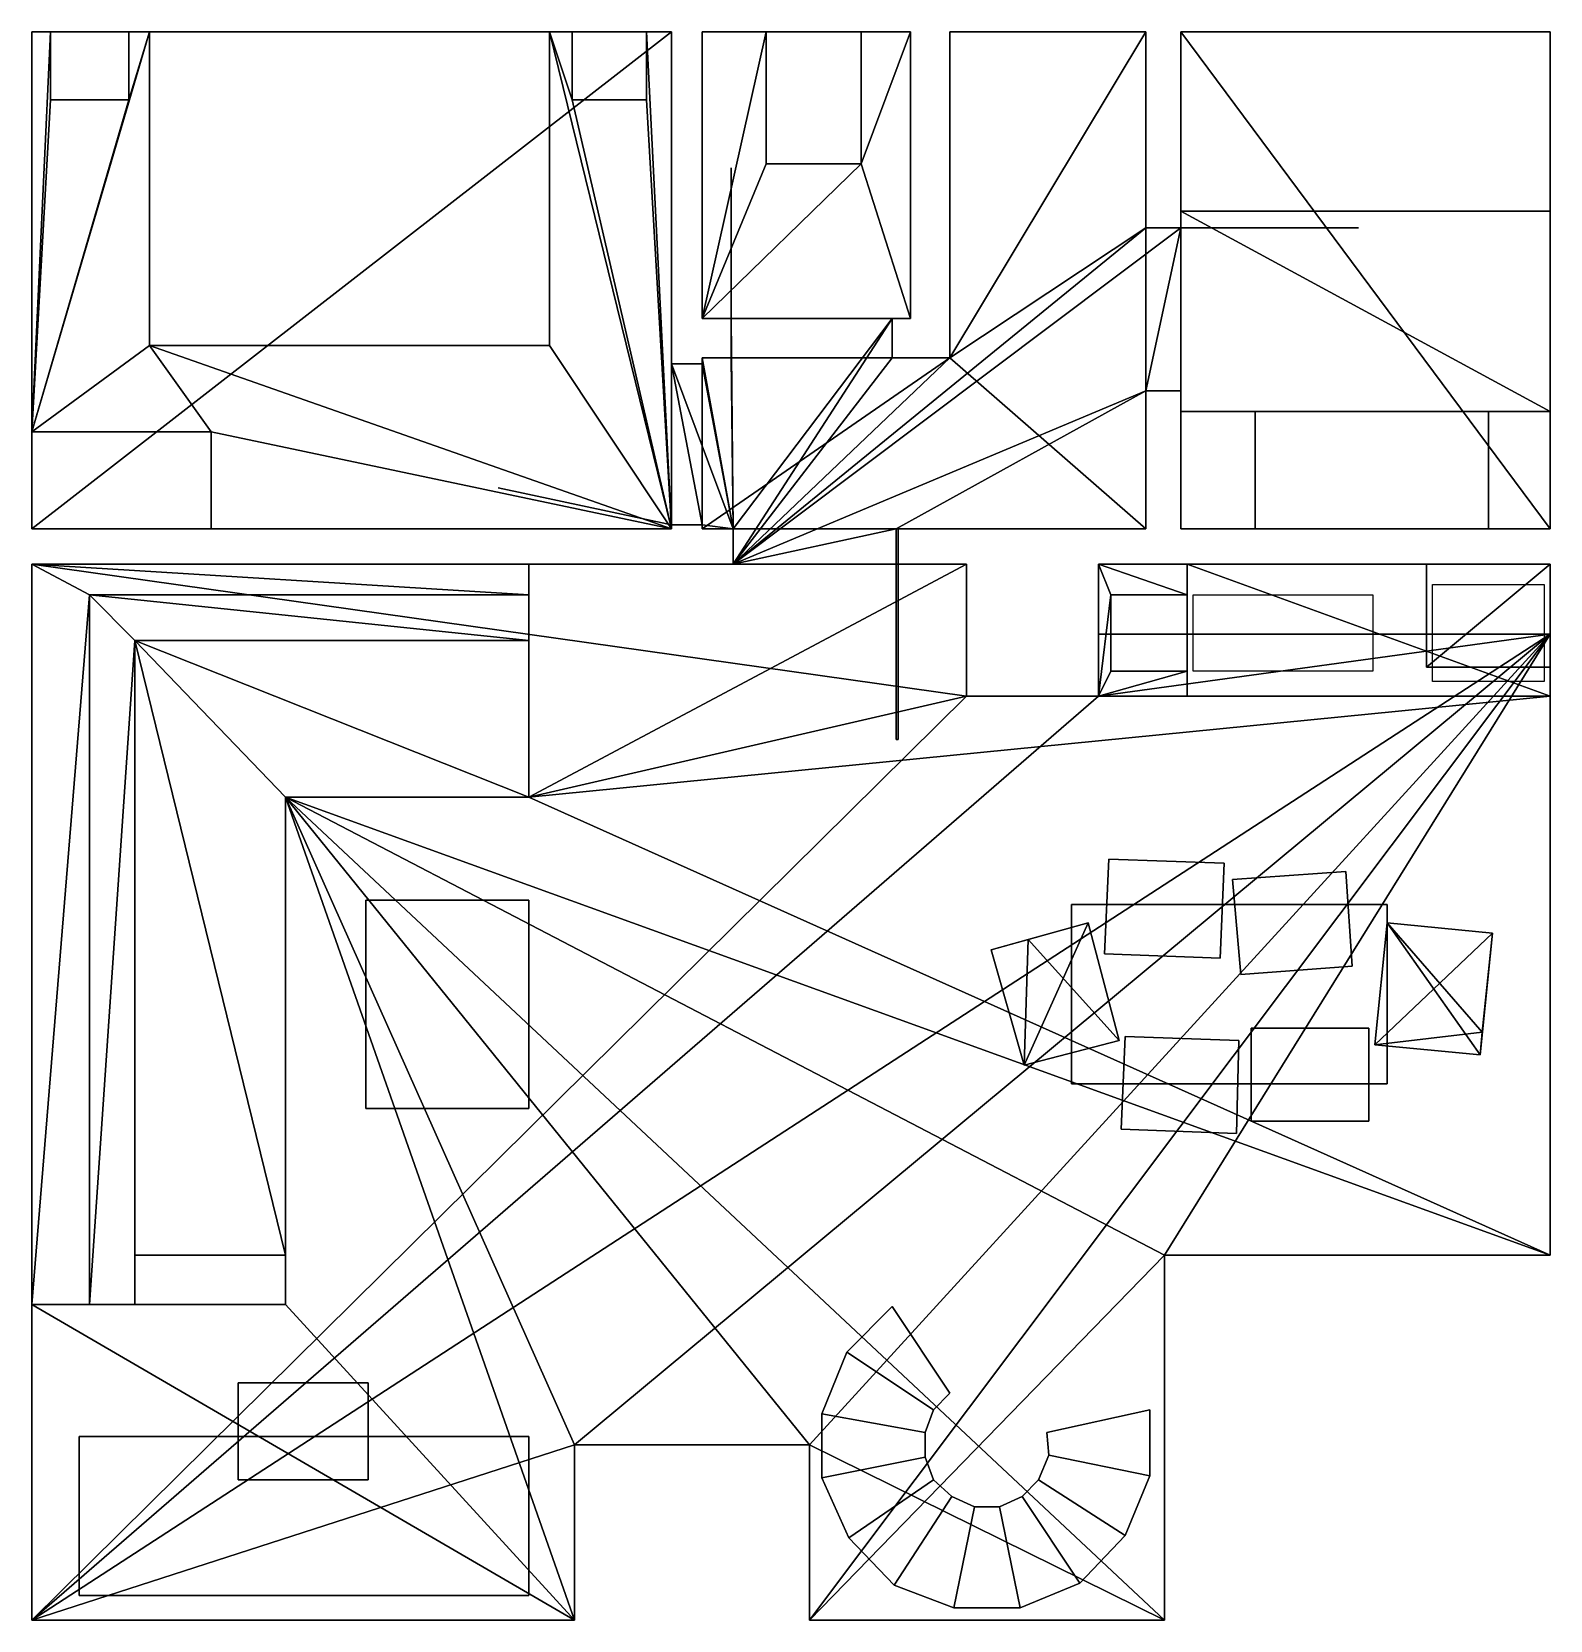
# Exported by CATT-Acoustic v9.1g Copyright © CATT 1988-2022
# Model space of a CAD drawing. Header units: metres. Extents: x 0 to 7.36, y 0 to 7.7.
import ezdxf

# ---------------------------------------------------------------- set-up
doc = ezdxf.new("R2010")
doc.units = ezdxf.units.M

msp = doc.modelspace()

# ---------------------------------------------------------------- linework, layer by layer
at = {"layer": 'CATTEXP', "color": 191}
for points in [[(0.57, 7.7), (0.57, 6.18), (0, 5.76)], [(0.47, 7.37), (0.57, 7.7), (0, 5.76)], [(0.09, 7.7), (0.09, 7.37), (0, 5.76)], [(0, 7.7), (0.09, 7.7), (0, 5.76)], [(0.47, 7.7), (0.57, 7.7), (0.47, 7.37)], [(2.51, 7.7), (2.62, 7.37), (3.1, 5.29)], [(2.62, 7.7), (2.62, 7.37), (2.51, 7.7)], [(2.51, 6.18), (2.51, 7.7), (3.1, 5.29)], [(2.98, 7.7), (3.1, 7.7), (3.1, 5.29)], [(2.98, 7.37), (2.98, 7.7), (3.1, 5.29)], [(0.09, 7.37), (0.47, 7.37), (0, 5.76)], [(2.62, 7.37), (2.98, 7.37), (3.1, 5.29)], [(0, 5.76), (0.57, 6.18), (0.87, 5.76)], [(0.57, 6.18), (2.51, 6.18), (3.1, 5.29)], [(0.87, 5.76), (0.57, 6.18), (3.1, 5.29)], [(0.87, 5.29), (0.87, 5.76), (3.1, 5.29)]]:
    msp.add_3dface(points, dxfattribs=at)
at = {"layer": 'CATTEXP', "color": 161}
for points in [[(0, 5.29, 2.4), (0, 7.7, 2.4), (0, 7.7)], [(0, 5.76, 1.93), (0, 5.29, 2.4), (0, 7.7)], [(0, 5.76), (0, 5.76, 1.93), (0, 7.7)], [(0, 6.22, 1.02), (0, 6.22, 1.91), (0, 6.86, 1.91), (0, 6.86, 1.02)], [(7.36, 6.83), (7.36, 6.83, 2.4), (7.36, 5.29, 2.4)], [(7.36, 5.86, 0.89), (7.36, 6.83), (7.36, 5.29, 2.4)], [(7.36, 5.86), (7.36, 6.83), (7.36, 5.86, 0.89)], [(7.36, 6.06, 1.02), (7.36, 6.71, 1.02), (7.36, 6.71, 1.91), (7.36, 6.06, 1.91)], [(7.36, 5.29, 0.89), (7.36, 5.86, 0.89), (7.36, 5.29, 2.4)], [(0, 5.29, 1.93), (0, 5.29, 2.4), (0, 5.76, 1.93)], [(0, 4.64, 1.97), (0, 4.64, 0.71), (0, 4.02, 0.71), (0, 4.02, 1.97)], [(7.36, 3.96, 1.91), (7.36, 3.96, 1.02), (7.36, 4.39, 1.02), (7.36, 4.39, 1.91)], [(0.3, 0, 2.4), (0.3, 0), (2.33, 0)], [(2.33, 0, 2.4), (0.3, 0, 2.4), (2.33, 0)], [(0.38, 0, 2.19), (0.38, 0, 0.32), (2.27, 0, 0.32), (2.27, 0, 2.19)]]:
    msp.add_3dface(points, dxfattribs=at)
at = {"layer": 'CATTEXP', "color": 40}
for points in [[(0, 5.29, 2.4), (0, 7.7, 2.4), (0, 7.7)], [(0, 5.76, 1.93), (0, 5.29, 2.4), (0, 7.7)], [(0, 5.76), (0, 5.76, 1.93), (0, 7.7)], [(0, 7.7, 2.4), (3.1, 7.7, 2.4), (2.98, 7.7, 0.43)], [(0.09, 7.7, 0.43), (0, 7.7, 2.4), (2.98, 7.7, 0.43)], [(0, 7.7), (0, 7.7, 2.4), (0.09, 7.7, 0.43)], [(0.09, 7.7), (0, 7.7), (0.09, 7.7, 0.43)], [(0.57, 7.7, 0.32), (0.47, 7.7, 0.43), (2.62, 7.7, 0.43)], [(0.47, 7.7), (0.47, 7.7, 0.43), (0.57, 7.7, 0.32)], [(0.57, 7.7), (0.47, 7.7), (0.57, 7.7, 0.32)], [(2.51, 7.7, 0.32), (0.57, 7.7, 0.32), (2.62, 7.7, 0.43)], [(2.51, 7.7), (2.51, 7.7, 0.32), (2.62, 7.7, 0.43)], [(2.62, 7.7), (2.51, 7.7), (2.62, 7.7, 0.43)], [(2.98, 7.7, 0.43), (3.1, 7.7, 2.4), (3.1, 7.7)], [(2.98, 7.7), (2.98, 7.7, 0.43), (3.1, 7.7)], [(3.1, 7.7, 2.4), (3.1, 5.29, 2.4), (3.1, 5.31, 2)], [(3.1, 6.09, 2), (3.1, 7.7, 2.4), (3.1, 5.31, 2)], [(3.1, 7.7), (3.1, 7.7, 2.4), (3.1, 6.09, 2)], [(3.1, 6.09), (3.1, 7.7), (3.1, 6.09, 2)], [(4.45, 7.7, 2.4), (4.45, 7.7), (4.45, 6.12)], [(4.45, 6.12, 2.4), (4.45, 7.7, 2.4), (4.45, 6.12)], [(4.45, 7.7, 2.4), (5.4, 7.7, 2.4), (5.37, 7.7, 2)], [(4.49, 7.7, 2), (4.45, 7.7, 2.4), (5.37, 7.7, 2)], [(4.45, 7.7), (4.45, 7.7, 2.4), (4.49, 7.7, 2)], [(4.49, 7.7), (4.45, 7.7), (4.49, 7.7, 2)], [(5.4, 7.7, 2.4), (5.4, 7.7), (5.37, 7.7)], [(5.37, 7.7, 2), (5.4, 7.7, 2.4), (5.37, 7.7)], [(5.4, 6.75, 2), (5.4, 7.7, 2.4), (5.4, 5.29, 2.4)], [(5.4, 7.7), (5.4, 7.7, 2.4), (5.4, 6.75, 2)], [(5.4, 6.75), (5.4, 7.7), (5.4, 6.75, 2)], [(5.4, 5.96, 2), (5.4, 6.75, 2), (5.4, 5.29, 2.4)], [(3.25, 6.12, 2.4), (3.39, 6.12, 2), (3.39, 6.12)], [(4.17, 6.12, 2), (3.39, 6.12, 2), (3.25, 6.12, 2.4)], [(4.45, 6.12, 2.4), (4.17, 6.12, 2), (3.25, 6.12, 2.4)], [(3.25, 6.12), (3.25, 6.12, 2.4), (3.39, 6.12)], [(3.25, 6.12, 2.4), (3.25, 6.09, 2), (3.25, 5.29, 2.4)], [(3.25, 6.09), (3.25, 6.09, 2), (3.25, 6.12, 2.4)], [(3.25, 6.12), (3.25, 6.09), (3.25, 6.12, 2.4)], [(3.25, 6.09, 2), (3.25, 5.31, 2), (3.25, 5.29, 2.4)], [(4.17, 6.12), (4.17, 6.12, 2), (4.45, 6.12, 2.4)], [(4.45, 6.12), (4.17, 6.12), (4.45, 6.12, 2.4)], [(5.4, 5.96), (5.4, 5.96, 2), (5.4, 5.29, 2.4)], [(5.4, 5.29), (5.4, 5.96), (5.4, 5.29, 2.4)], [(0, 5.29, 1.93), (0, 5.29, 2.4), (0, 5.76, 1.93)], [(0, 5.29, 1.93), (0.87, 5.29, 1.93), (3.1, 5.29, 2.4)], [(0, 5.29, 2.4), (0, 5.29, 1.93), (3.1, 5.29, 2.4)], [(3.1, 5.29, 2.4), (0.87, 5.29, 1.93), (0.87, 5.29)], [(3.1, 5.29), (3.1, 5.29, 2.4), (0.87, 5.29)], [(3.1, 5.29, 2.4), (3.1, 5.29), (3.1, 5.31)], [(3.1, 5.31, 2), (3.1, 5.29, 2.4), (3.1, 5.31)], [(3.25, 5.29, 2.4), (3.25, 5.31, 2), (3.25, 5.31)], [(3.25, 5.29), (3.25, 5.29, 2.4), (3.25, 5.31)], [(3.4, 5.29, 2), (3.25, 5.29, 2.4), (3.25, 5.29)], [(5.4, 5.29, 2.4), (3.25, 5.29, 2.4), (3.4, 5.29, 2)], [(3.4, 5.29), (3.4, 5.29, 2), (3.25, 5.29)], [(4.2, 5.29, 2), (5.4, 5.29, 2.4), (3.4, 5.29, 2)], [(4.19, 5.29), (5.4, 5.29), (4.2, 5.29, 2)], [(5.4, 5.29), (5.4, 5.29, 2.4), (4.2, 5.29, 2)], [(0, 5.12, 2.4), (3.4, 5.12, 2), (3.4, 5.12)], [(4.2, 5.12, 2), (3.4, 5.12, 2), (0, 5.12, 2.4)], [(4.53, 5.12, 2.4), (4.2, 5.12, 2), (0, 5.12, 2.4)], [(0, 5.12), (0, 5.12, 2.4), (3.4, 5.12)], [(0, 0, 2.4), (0, 5.12, 2.4), (0, 5.12)], [(0, 0), (0, 0, 2.4), (0, 5.12)], [(4.19, 5.12), (4.2, 5.12, 2), (4.53, 5.12, 2.4)], [(4.53, 5.12), (4.19, 5.12), (4.53, 5.12, 2.4)], [(7.36, 4.62, 1.87), (7.36, 4.78, 1.87), (7.36, 4.78, 2.4)], [(7.36, 4.48, 1.73), (7.36, 4.62, 1.87), (7.36, 4.78, 2.4)], [(7.36, 1.77), (7.36, 4.48, 1.73), (7.36, 4.78, 2.4)], [(7.36, 1.77, 2.4), (7.36, 1.77), (7.36, 4.78, 2.4)], [(7.36, 4.62, 1.73), (7.36, 4.62, 1.87), (7.36, 4.48, 1.73)], [(7.36, 4.48), (7.36, 4.48, 1.73), (7.36, 1.77)], [(7.36, 1.77, 2.4), (5.49, 1.77, 2.4), (5.49, 1.77)], [(7.36, 1.77), (7.36, 1.77, 2.4), (5.49, 1.77)], [(5.49, 1.77), (5.49, 1.77, 2.4), (5.49, 0, 2.4)], [(5.49, 0), (5.49, 1.77), (5.49, 0, 2.4)], [(2.63, 0.85), (3.77, 0.85), (3.77, 0.85, 2.4)], [(2.63, 0.85, 2.4), (2.63, 0.85), (3.77, 0.85, 2.4)], [(2.63, 0.85), (2.63, 0.85, 2.4), (2.63, 0, 2.4)], [(2.63, 0), (2.63, 0.85), (2.63, 0, 2.4)], [(3.77, 0.85, 2.4), (3.77, 0.85), (3.77, 0)], [(3.77, 0, 2.4), (3.77, 0.85, 2.4), (3.77, 0)], [(0.3, 0, 2.4), (0.3, 0), (2.33, 0)], [(2.33, 0, 2.4), (0.3, 0, 2.4), (2.33, 0)], [(5.49, 0), (5.49, 0, 2.4), (3.77, 0, 2.4), (3.77, 0)]]:
    msp.add_3dface(points, dxfattribs=at)
at = {"layer": 'CATTEXP', "color": 33}
for points in [[(0, 7.7, 2.4), (3.1, 7.7, 2.4), (2.98, 7.7, 0.43)], [(0.09, 7.7, 0.43), (0, 7.7, 2.4), (2.98, 7.7, 0.43)], [(0, 7.7), (0, 7.7, 2.4), (0.09, 7.7, 0.43)], [(0.09, 7.7), (0, 7.7), (0.09, 7.7, 0.43)], [(0.57, 7.7, 0.32), (0.47, 7.7, 0.43), (2.62, 7.7, 0.43)], [(0.47, 7.7), (0.47, 7.7, 0.43), (0.57, 7.7, 0.32)], [(0.57, 7.7), (0.47, 7.7), (0.57, 7.7, 0.32)], [(2.51, 7.7, 0.32), (0.57, 7.7, 0.32), (2.62, 7.7, 0.43)], [(2.03, 7.7, 1.58), (2.03, 7.7, 1.04), (0.95, 7.7, 1.04), (0.95, 7.7, 1.58)], [(2.51, 7.7), (2.51, 7.7, 0.32), (2.62, 7.7, 0.43)], [(2.62, 7.7), (2.51, 7.7), (2.62, 7.7, 0.43)], [(2.98, 7.7, 0.43), (3.1, 7.7, 2.4), (3.1, 7.7)], [(2.98, 7.7), (2.98, 7.7, 0.43), (3.1, 7.7)], [(0, 5.12, 2.4), (3.4, 5.12, 2), (3.4, 5.12)], [(4.2, 5.12, 2), (3.4, 5.12, 2), (0, 5.12, 2.4)], [(4.53, 5.12, 2.4), (4.2, 5.12, 2), (0, 5.12, 2.4)], [(0, 5.12), (0, 5.12, 2.4), (3.4, 5.12)], [(0, 0, 2.4), (0, 5.12, 2.4), (0, 5.12)], [(0, 0), (0, 0, 2.4), (0, 5.12)], [(2.68, 5.12, 1.25), (1.18, 5.12, 1.25), (1.18, 5.12, 1.79), (2.68, 5.12, 1.79)], [(4.19, 5.12), (4.2, 5.12, 2), (4.53, 5.12, 2.4)], [(4.53, 5.12), (4.19, 5.12), (4.53, 5.12, 2.4)], [(0, 2.18, 1.79), (0, 3.68, 1.79), (0, 3.68, 1.25), (0, 2.18, 1.25)]]:
    msp.add_3dface(points, dxfattribs=at)
at = {"layer": 'CATTEXP', "color": 111}
for points in [[(0, 5.29, 2.4), (3.1, 5.29, 2.4), (3.1, 7.7, 2.4)], [(0, 7.7, 2.4), (0, 5.29, 2.4), (3.1, 7.7, 2.4)], [(3.25, 7.7, 2.4), (3.25, 6.31, 2.4), (4.26, 6.31, 2.4), (4.26, 7.7, 2.4)], [(4.45, 6.12, 2.4), (5.4, 5.29, 2.4), (5.4, 7.7, 2.4)], [(4.45, 7.7, 2.4), (4.45, 6.12, 2.4), (5.4, 7.7, 2.4)], [(7.36, 5.29, 2.4), (7.36, 7.7, 2.4), (5.57, 7.7, 2.4)], [(5.57, 5.29, 2.4), (7.36, 5.29, 2.4), (5.57, 7.7, 2.4)], [(3.25, 5.29, 2.4), (5.4, 5.29, 2.4), (4.45, 6.12, 2.4)], [(3.25, 6.12, 2.4), (3.25, 5.29, 2.4), (4.45, 6.12, 2.4)], [(0, 5.12, 2.4), (0, 0, 2.4), (4.53, 4.48, 2.4)], [(4.53, 5.12, 2.4), (0, 5.12, 2.4), (4.53, 4.48, 2.4)], [(0, 0, 2.4), (2.63, 0.85, 2.4), (7.36, 4.78, 2.4)], [(5.17, 4.48, 2.4), (0, 0, 2.4), (7.36, 4.78, 2.4)], [(2.63, 0.85, 2.4), (3.77, 0.85, 2.4), (7.36, 4.78, 2.4)], [(3.77, 0, 2.4), (5.49, 1.77, 2.4), (7.36, 4.78, 2.4)], [(3.77, 0.85, 2.4), (3.77, 0, 2.4), (7.36, 4.78, 2.4)], [(5.17, 4.78, 2.4), (5.17, 4.48, 2.4), (7.36, 4.78, 2.4)], [(5.49, 1.77, 2.4), (7.36, 1.77, 2.4), (7.36, 4.78, 2.4)], [(4.53, 4.48, 2.4), (0, 0, 2.4), (5.17, 4.48, 2.4)], [(5.49, 0, 2.4), (5.49, 1.77, 2.4), (3.77, 0, 2.4)], [(2.63, 0, 2.4), (2.63, 0.85, 2.4), (0, 0, 2.4)]]:
    msp.add_3dface(points, dxfattribs=at)
at = {"layer": 'CATTEXP', "color": 44}
for points in [[(0.09, 7.7, 0.43), (0.09, 7.37, 0.43), (0.09, 7.37), (0.09, 7.7)], [(0.47, 7.37, 0.43), (0.09, 7.37, 0.43), (0.09, 7.7, 0.43), (0.47, 7.7, 0.43)], [(0.47, 7.37, 0.43), (0.47, 7.7, 0.43), (0.47, 7.7), (0.47, 7.37)], [(2.62, 7.7, 0.43), (2.62, 7.37, 0.43), (2.62, 7.37), (2.62, 7.7)], [(2.98, 7.37, 0.43), (2.62, 7.37, 0.43), (2.62, 7.7, 0.43), (2.98, 7.7, 0.43)], [(2.98, 7.37, 0.43), (2.98, 7.7, 0.43), (2.98, 7.7), (2.98, 7.37)], [(0.09, 7.37, 0.43), (0.47, 7.37, 0.43), (0.47, 7.37), (0.09, 7.37)], [(2.62, 7.37, 0.43), (2.98, 7.37, 0.43), (2.98, 7.37), (2.62, 7.37)], [(5.4, 6.75), (5.4, 6.75, 2), (5.57, 6.75, 2), (5.57, 6.75)], [(5.4, 6.75, 2), (5.4, 5.96, 2), (5.57, 5.96, 2), (5.57, 6.75, 2)], [(3.39, 6.31, 2), (3.39, 6.31), (3.39, 6.12), (3.39, 6.12, 2)], [(3.39, 6.12, 2), (4.17, 6.12, 2), (4.17, 6.31, 2), (3.39, 6.31, 2)], [(4.17, 6.12), (4.17, 6.31), (4.17, 6.31, 2), (4.17, 6.12, 2)], [(3.1, 6.09), (3.1, 6.09, 2), (3.25, 6.09, 2), (3.25, 6.09)], [(3.1, 6.09, 2), (3.1, 5.31, 2), (3.25, 5.31, 2), (3.25, 6.09, 2)], [(5.57, 5.96), (5.57, 5.96, 2), (5.4, 5.96, 2), (5.4, 5.96)], [(5.57, 5.86, 1.92), (5.57, 5.86, 1.39), (5.57, 5.29, 1.39), (5.57, 5.29, 1.92)], [(5.57, 5.29, 0.89), (5.57, 5.29, 1.39), (5.57, 5.86, 1.39), (5.57, 5.86, 0.89)], [(5.57, 5.86, 0.89), (5.57, 5.86, 0.39), (5.57, 5.29, 0.39), (5.57, 5.29, 0.89)], [(5.57, 5.29), (5.57, 5.29, 0.39), (5.57, 5.86, 0.39), (5.57, 5.86)], [(5.93, 5.86, 1.92), (5.57, 5.86, 1.92), (5.57, 5.29, 1.92), (5.93, 5.29, 1.92)], [(5.93, 5.29, 1.92), (5.57, 5.29, 1.92), (5.57, 5.86, 1.92), (5.93, 5.86, 1.92)], [(5.57, 5.29, 1.39), (5.93, 5.29, 1.39), (5.93, 5.86, 1.39), (5.57, 5.86, 1.39)], [(5.57, 5.86, 1.39), (5.93, 5.86, 1.39), (5.93, 5.29, 1.39), (5.57, 5.29, 1.39)], [(5.57, 5.86, 0.89), (5.93, 5.86, 0.89), (5.93, 5.29, 0.89), (5.57, 5.29, 0.89)], [(5.57, 5.29, 0.89), (5.93, 5.29, 0.89), (5.93, 5.86, 0.89), (5.57, 5.86, 0.89)], [(5.93, 5.29, 0.39), (5.93, 5.86, 0.39), (5.57, 5.86, 0.39), (5.57, 5.29, 0.39)], [(5.57, 5.29, 0.39), (5.57, 5.86, 0.39), (5.93, 5.86, 0.39), (5.93, 5.29, 0.39)], [(5.57, 5.86), (5.93, 5.86), (5.93, 5.29), (5.57, 5.29)], [(5.93, 5.86, 0.89), (5.93, 5.86), (7.36, 5.86)], [(7.36, 5.86, 0.89), (5.93, 5.86, 0.89), (7.36, 5.86)], [(5.93, 5.86, 1.92), (5.93, 5.86, 1.39), (5.93, 5.29, 1.39), (5.93, 5.29, 1.92)], [(5.93, 5.29, 1.92), (5.93, 5.29, 1.39), (5.93, 5.86, 1.39), (5.93, 5.86, 1.92)], [(5.93, 5.29, 0.89), (5.93, 5.29, 1.39), (5.93, 5.86, 1.39), (5.93, 5.86, 0.89)], [(5.93, 5.86, 0.89), (5.93, 5.86, 1.39), (5.93, 5.29, 1.39), (5.93, 5.29, 0.89)], [(5.93, 5.86, 0.39), (5.93, 5.86, 0.89), (5.93, 5.29, 0.89), (5.93, 5.29, 0.39)], [(5.93, 5.29, 0.39), (5.93, 5.29), (5.93, 5.86), (5.93, 5.86, 0.39)], [(7.06, 5.86, 0.89), (7.36, 5.86, 0.89), (7.36, 5.29, 0.89), (7.06, 5.29, 0.89)], [(0.87, 5.76, 1.93), (0, 5.76, 1.93), (0, 5.76), (0.87, 5.76)], [(0.87, 5.76, 1.93), (0.87, 5.29, 1.93), (0, 5.29, 1.93), (0, 5.76, 1.93)], [(0.87, 5.29, 1.93), (0.87, 5.76, 1.93), (0.87, 5.76), (0.87, 5.29)], [(3.25, 5.31), (3.25, 5.31, 2), (3.1, 5.31, 2), (3.1, 5.31)], [(3.4, 5.12, 2), (3.4, 5.29, 2), (3.4, 5.29), (3.4, 5.12)], [(3.4, 5.12, 2), (4.2, 5.12, 2), (4.2, 5.29, 2), (3.4, 5.29, 2)], [(4.19, 5.12), (4.19, 5.29), (4.2, 5.29, 2), (4.2, 5.12, 2)], [(5.57, 5.29, 1.92), (5.57, 5.29, 1.39), (5.93, 5.29, 1.39), (5.93, 5.29, 1.92)], [(5.93, 5.29, 0.89), (5.93, 5.29, 1.39), (5.57, 5.29, 1.39), (5.57, 5.29, 0.89)], [(5.57, 5.29, 0.89), (5.57, 5.29, 0.39), (5.93, 5.29, 0.39), (5.93, 5.29, 0.89)], [(5.93, 5.29), (5.93, 5.29, 0.39), (5.57, 5.29, 0.39), (5.57, 5.29)], [(4.53, 5.12), (4.53, 5.12, 2.4), (4.53, 4.48, 2.4), (4.53, 4.48)], [(5.17, 4.78, 1.87), (5.17, 5.12, 1.87), (5.17, 5.12, 0.96)], [(5.17, 4.48, 2.4), (5.17, 4.78, 1.87), (5.17, 5.12, 0.96)], [(5.17, 4.48, 0.96), (5.17, 4.48, 2.4), (5.17, 5.12, 0.96)], [(5.17, 4.78, 1.87), (6.76, 4.78, 1.87), (6.76, 5.12, 1.87), (5.17, 5.12, 1.87)], [(5.17, 5.12, 0.96), (5.23, 4.97, 0.96), (5.17, 4.48, 0.96)], [(5.6, 4.97, 0.96), (5.23, 4.97, 0.96), (5.17, 5.12, 0.96)], [(5.6, 5.12, 0.96), (5.6, 4.97, 0.96), (5.17, 5.12, 0.96)], [(7.36, 4.48, 0.96), (5.6, 4.48, 0.96), (5.6, 5.12, 0.96)], [(7.36, 5.12, 0.96), (7.36, 4.48, 0.96), (5.6, 5.12, 0.96)], [(5.23, 4.97, 0.96), (5.23, 4.6, 0.96), (5.17, 4.48, 0.96)], [(5.17, 4.78, 2.4), (7.36, 4.78, 2.4), (7.36, 4.78, 1.87)], [(5.17, 4.78, 1.87), (5.17, 4.78, 2.4), (7.36, 4.78, 1.87)], [(5.17, 4.78, 2.4), (5.17, 4.78, 1.87), (5.17, 4.48, 2.4)], [(5.6, 4.6, 0.96), (5.6, 4.48, 0.96), (5.17, 4.48, 0.96)], [(5.23, 4.6, 0.96), (5.6, 4.6, 0.96), (5.17, 4.48, 0.96)], [(4.53, 4.48), (5.17, 4.48, 0.96), (7.36, 4.48)], [(5.17, 4.48, 2.4), (5.17, 4.48, 0.96), (4.53, 4.48)], [(4.53, 4.48, 2.4), (5.17, 4.48, 2.4), (4.53, 4.48)], [(5.17, 4.48, 0.96), (7.36, 4.48, 0.96), (7.36, 4.48)], [(1.62, 3.49, 0.48), (2.41, 3.49, 0.48), (2.41, 2.48, 0.48), (1.62, 2.48, 0.48)], [(1.62, 2.48, 0.48), (2.41, 2.48, 0.48), (2.41, 3.49, 0.48), (1.62, 3.49, 0.48)], [(5.04, 2.6, 0.75), (6.57, 2.6, 0.75), (6.57, 3.47, 0.75), (5.04, 3.47, 0.75)], [(5.04, 3.47, 0.75), (6.57, 3.47, 0.75), (6.57, 2.6, 0.75), (5.04, 2.6, 0.75)], [(3.95, 1.3, 2.2), (4.17, 1.52, 2.2), (4.45, 1.1, 2.2), (4.37, 1.02, 2.2)], [(4.37, 1.02, 2.2), (4.45, 1.1, 2.2), (4.17, 1.52, 2.2), (3.95, 1.3, 2.2)], [(3.83, 1, 2), (3.95, 1.3, 2), (4.37, 1.02, 2), (4.33, 0.91, 2)], [(4.33, 0.91, 2), (4.37, 1.02, 2), (3.95, 1.3, 2), (3.83, 1, 2)], [(5.42, 1.02, 0.2), (5.42, 0.7, 0.2), (4.93, 0.8, 0.2), (4.92, 0.91, 0.2)], [(4.92, 0.91, 0.2), (4.93, 0.8, 0.2), (5.42, 0.7, 0.2), (5.42, 1.02, 0.2)], [(3.83, 1, 1.8), (3.83, 0.69, 1.8), (4.33, 0.79, 1.8), (4.33, 0.91, 1.8)], [(4.33, 0.91, 1.8), (4.33, 0.79, 1.8), (3.83, 0.69, 1.8), (3.83, 1, 1.8)], [(0.23, 0.89, 0.8), (0.23, 0.12, 0.8), (2.41, 0.12, 0.8), (2.41, 0.89, 0.8)], [(2.41, 0.89, 0.8), (2.41, 0.12, 0.8), (0.23, 0.12, 0.8), (0.23, 0.89, 0.8)], [(3.83, 0.69, 1.6), (3.96, 0.4, 1.6), (4.37, 0.68, 1.6), (4.33, 0.79, 1.6)], [(4.33, 0.79, 1.6), (4.37, 0.68, 1.6), (3.96, 0.4, 1.6), (3.83, 0.69, 1.6)], [(5.42, 0.7, 0.4), (5.3, 0.41, 0.4), (4.88, 0.68, 0.4), (4.93, 0.8, 0.4)], [(4.93, 0.8, 0.4), (4.88, 0.68, 0.4), (5.3, 0.41, 0.4), (5.42, 0.7, 0.4)], [(3.96, 0.4, 1.4), (4.18, 0.17, 1.4), (4.46, 0.6, 1.4), (4.37, 0.68, 1.4)], [(4.37, 0.68, 1.4), (4.46, 0.6, 1.4), (4.18, 0.17, 1.4), (3.96, 0.4, 1.4)], [(5.3, 0.41, 0.6), (5.08, 0.18, 0.6), (4.8, 0.6, 0.6), (4.88, 0.68, 0.6)], [(4.88, 0.68, 0.6), (4.8, 0.6, 0.6), (5.08, 0.18, 0.6), (5.3, 0.41, 0.6)], [(4.47, 0.06, 1.2), (4.18, 0.17, 1.2), (4.46, 0.6, 1.2), (4.57, 0.55, 1.2)], [(4.57, 0.55, 1.2), (4.46, 0.6, 1.2), (4.18, 0.17, 1.2), (4.47, 0.06, 1.2)], [(4.79, 0.06, 1), (4.47, 0.06, 1), (4.57, 0.55, 1), (4.69, 0.55, 1)], [(4.69, 0.55, 1), (4.57, 0.55, 1), (4.47, 0.06, 1), (4.79, 0.06, 1)], [(5.08, 0.18, 0.8), (4.79, 0.06, 0.8), (4.69, 0.55, 0.8), (4.8, 0.6, 0.8)], [(4.8, 0.6, 0.8), (4.69, 0.55, 0.8), (4.79, 0.06, 0.8), (5.08, 0.18, 0.8)]]:
    msp.add_3dface(points, dxfattribs=at)
at = {"layer": 'CATTEXP', "color": 252}
for points in [[(2.51, 6.18, 0.32), (0.57, 6.18, 0.32), (0.57, 7.7, 0.32), (2.51, 7.7, 0.32)], [(0.57, 7.7, 0.32), (0.57, 6.18, 0.32), (0.57, 6.18), (0.57, 7.7)], [(2.51, 6.18, 0.32), (2.51, 7.7, 0.32), (2.51, 7.7), (2.51, 6.18)], [(0.57, 6.18, 0.32), (2.51, 6.18, 0.32), (2.51, 6.18), (0.57, 6.18)]]:
    msp.add_3dface(points, dxfattribs=at)
at = {"layer": 'CATTEXP', "color": 254}
for points in [[(3.25, 6.31, 2.4), (3.25, 7.7, 2.4), (3.25, 7.7), (3.25, 6.31)], [(3.25, 7.7, 2.4), (4.26, 7.7, 2.4), (4.26, 7.7)], [(4.02, 7.7, 0.48), (3.25, 7.7, 2.4), (4.26, 7.7)], [(3.56, 7.7, 0.48), (3.25, 7.7, 2.4), (4.02, 7.7, 0.48)], [(3.25, 7.7), (3.25, 7.7, 2.4), (3.56, 7.7, 0.48)], [(3.56, 7.7), (3.25, 7.7), (3.56, 7.7, 0.48)], [(3.56, 7.7), (3.56, 7.06), (3.25, 6.31)], [(3.25, 7.7), (3.56, 7.7), (3.25, 6.31)], [(3.56, 7.7, 0.48), (3.56, 7.06, 0.48), (3.56, 7.06), (3.56, 7.7)], [(4.02, 7.06, 0.48), (3.56, 7.06, 0.48), (3.56, 7.7, 0.48), (4.02, 7.7, 0.48)], [(4.02, 7.06, 0.48), (4.02, 7.7, 0.48), (4.02, 7.7), (4.02, 7.06)], [(4.02, 7.7), (4.02, 7.7, 0.48), (4.26, 7.7)], [(4.26, 7.7), (4.26, 6.31), (4.02, 7.06)], [(4.02, 7.7), (4.26, 7.7), (4.02, 7.06)], [(4.26, 7.7), (4.26, 7.7, 2.4), (4.26, 6.31, 2.4), (4.26, 6.31)], [(5.57, 7.7, 2.4), (5.57, 6.75, 2), (5.57, 5.29, 2.4)], [(5.57, 6.75), (5.57, 6.75, 2), (5.57, 7.7, 2.4)], [(5.57, 7.7), (5.57, 6.75), (5.57, 7.7, 2.4)], [(5.57, 7.7), (5.57, 7.7, 2.4), (7.36, 7.7, 2.4), (7.36, 7.7)], [(5.57, 6.83), (5.57, 7.7), (7.36, 7.7), (7.36, 6.83)], [(7.36, 6.83, 2.4), (7.36, 6.83), (7.36, 7.7)], [(7.36, 7.7, 2.4), (7.36, 6.83, 2.4), (7.36, 7.7)], [(4.02, 7.06), (4.26, 6.31), (3.25, 6.31)], [(3.56, 7.06), (4.02, 7.06), (3.25, 6.31)], [(3.56, 7.06, 0.48), (4.02, 7.06, 0.48), (4.02, 7.06), (3.56, 7.06)], [(7.36, 6.83, 0.54), (5.57, 6.83, 0.54), (5.57, 6.83)], [(7.36, 6.83), (7.36, 6.83, 0.54), (5.57, 6.83)], [(5.57, 6.83, 0.54), (7.36, 6.83, 0.54), (7.36, 6.83)], [(5.57, 6.83), (5.57, 6.83, 0.54), (7.36, 6.83)], [(7.36, 5.86), (5.57, 5.86), (5.57, 6.83)], [(7.36, 6.83), (7.36, 5.86), (5.57, 6.83)], [(7.36, 6.83), (7.36, 6.83, 2.4), (7.36, 5.29, 2.4)], [(7.36, 5.86, 0.89), (7.36, 6.83), (7.36, 5.29, 2.4)], [(7.36, 5.86), (7.36, 6.83), (7.36, 5.86, 0.89)], [(5.57, 6.75, 2), (5.57, 5.96, 2), (5.57, 5.29, 2.4)], [(3.25, 6.31, 2.4), (3.39, 6.31, 2), (4.26, 6.31, 2.4)], [(3.39, 6.31), (3.39, 6.31, 2), (3.25, 6.31, 2.4)], [(3.25, 6.31), (3.39, 6.31), (3.25, 6.31, 2.4)], [(3.39, 6.31, 2), (4.17, 6.31, 2), (4.26, 6.31, 2.4)], [(4.26, 6.31, 2.4), (4.17, 6.31, 2), (4.17, 6.31)], [(4.26, 6.31), (4.26, 6.31, 2.4), (4.17, 6.31)], [(5.57, 5.96, 2), (5.57, 5.86, 1.92), (5.57, 5.29, 2.4)], [(5.57, 5.86), (5.57, 5.86, 1.92), (5.57, 5.96, 2)], [(5.57, 5.96), (5.57, 5.86), (5.57, 5.96, 2)], [(5.57, 5.86, 1.92), (5.57, 5.29, 1.92), (5.57, 5.29, 2.4)], [(5.93, 5.86, 0.89), (7.06, 5.86, 0.89), (7.06, 5.29, 0.89), (5.93, 5.29, 0.89)], [(7.36, 5.29, 0.89), (7.36, 5.86, 0.89), (7.36, 5.29, 2.4)], [(7.36, 5.29, 2.4), (5.57, 5.29, 2.4), (5.57, 5.29, 1.92)], [(5.93, 5.29, 1.92), (7.36, 5.29, 2.4), (5.57, 5.29, 1.92)], [(7.36, 5.29, 0.89), (7.36, 5.29, 2.4), (5.93, 5.29, 1.92)], [(5.93, 5.29, 0.89), (7.36, 5.29, 0.89), (5.93, 5.29, 1.92)], [(0, 5.12), (2.41, 5.12), (2.41, 4.97)], [(0.28, 4.97), (0, 5.12), (2.41, 4.97)], [(0, 1.53), (0, 5.12), (0.28, 4.97)], [(4.53, 5.12), (4.53, 4.48), (2.41, 3.99)], [(2.41, 5.12), (4.53, 5.12), (2.41, 3.99)], [(5.17, 5.12, 1.87), (6.76, 5.12, 1.73), (7.36, 5.12, 0.96)], [(6.76, 5.12, 1.87), (6.76, 5.12, 1.73), (5.17, 5.12, 1.87)], [(5.17, 5.12, 0.96), (5.17, 5.12, 1.87), (7.36, 5.12, 0.96)], [(6.76, 5.12, 1.73), (7.36, 5.12, 1.73), (7.36, 5.12, 0.96)], [(7.36, 4.48, 1.73), (7.36, 4.48, 0.96), (7.36, 5.12, 0.96)], [(7.36, 5.12, 1.73), (7.36, 4.48, 1.73), (7.36, 5.12, 0.96)], [(0.28, 1.53), (0, 1.53), (0.28, 4.97)], [(7.36, 4.48), (7.36, 1.77), (2.41, 3.99)], [(4.53, 4.48), (7.36, 4.48), (2.41, 3.99)], [(2.63, 0), (1.23, 1.53), (1.23, 3.99)], [(2.63, 0.85), (2.63, 0), (1.23, 3.99)], [(3.77, 0.85), (2.63, 0.85), (1.23, 3.99)], [(5.49, 0), (3.77, 0.85), (1.23, 3.99)], [(5.49, 1.77), (5.49, 0), (1.23, 3.99)], [(7.36, 1.77), (5.49, 1.77), (1.23, 3.99)], [(2.41, 3.99), (7.36, 1.77), (1.23, 3.99)], [(0, 1.53), (1.23, 1.53), (2.63, 0)], [(0, 0), (0, 1.53), (2.63, 0)], [(3.77, 0), (3.77, 0.85), (5.49, 0)]]:
    msp.add_3dface(points, dxfattribs=at)
at = {"layer": 'CATTEXP', "color": 31}
for points in [[(5.4, 7.7), (5.4, 6.75), (4.45, 6.12)], [(4.45, 7.7), (5.4, 7.7), (4.45, 6.12)], [(5.57, 6.75), (5.4, 5.96), (3.4, 5.12)], [(5.4, 6.75), (5.57, 6.75), (3.4, 5.12)], [(4.45, 6.12), (5.4, 6.75), (3.4, 5.12)], [(5.57, 5.96), (5.4, 5.96), (5.57, 6.75)], [(3.39, 6.31), (4.17, 6.31), (3.4, 5.29)], [(3.39, 6.12), (3.39, 6.31), (3.4, 5.29)], [(4.17, 6.31), (4.17, 6.12), (3.4, 5.12)], [(3.4, 5.29), (4.17, 6.31), (3.4, 5.12)], [(3.1, 6.09), (3.25, 6.09), (3.4, 5.29)], [(3.25, 5.31), (3.1, 6.09), (3.4, 5.29)], [(3.1, 5.31), (3.1, 6.09), (3.25, 5.31)], [(3.25, 6.12), (3.39, 6.12), (3.4, 5.29)], [(3.25, 6.09), (3.25, 6.12), (3.4, 5.29)], [(4.17, 6.12), (4.45, 6.12), (3.4, 5.12)], [(5.4, 5.96), (4.19, 5.29), (3.4, 5.12)], [(5.4, 5.29), (4.19, 5.29), (5.4, 5.96)], [(3.25, 5.29), (3.25, 5.31), (3.4, 5.29)], [(4.19, 5.29), (4.19, 5.12), (3.4, 5.12)]]:
    msp.add_3dface(points, dxfattribs=at)
at = {"layer": 'CATTEXP', "color": 253}
for points in [[(4.49, 7.7), (4.49, 7.7, 2), (5.37, 7.7, 2), (5.37, 7.7)], [(3.39, 7.04, 2), (3.39, 7.04), (3.39, 6.31), (3.39, 6.31, 2)], [(3.39, 6.31, 2), (3.39, 6.31), (3.39, 7.04), (3.39, 7.04, 2)], [(5.57, 6.75), (5.57, 6.75, 2), (6.43, 6.75, 2), (6.43, 6.75)], [(6.43, 6.75), (6.43, 6.75, 2), (5.57, 6.75, 2), (5.57, 6.75)], [(3.1, 5.31), (3.1, 5.31, 2), (2.26, 5.49, 2), (2.26, 5.49)], [(2.26, 5.49), (2.26, 5.49, 2), (3.1, 5.31, 2), (3.1, 5.31)], [(4.19, 4.27), (4.19, 5.12), (4.2, 5.12, 2), (4.2, 4.27, 2)], [(4.2, 4.27, 2), (4.2, 5.12, 2), (4.19, 5.12), (4.19, 4.27)]]:
    msp.add_3dface(points, dxfattribs=at)
at = {"layer": 'CATTEXP', "color": 243}
for points in [[(7.36, 6.83, 2.4), (7.01, 6.83, 2.4), (7.01, 6.83, 0.54), (7.36, 6.83, 0.54)], [(7.36, 6.83, 0.54), (7.01, 6.83, 0.54), (7.01, 6.83, 2.4), (7.36, 6.83, 2.4)]]:
    msp.add_3dface(points, dxfattribs=at)
at = {"layer": 'CATTEXP', "color": 151}
for points in [[(7.36, 5.29, 2.4), (5.57, 5.29, 2.4), (5.57, 5.29, 1.92)], [(5.93, 5.29, 1.92), (7.36, 5.29, 2.4), (5.57, 5.29, 1.92)], [(7.36, 5.29, 0.89), (7.36, 5.29, 2.4), (5.93, 5.29, 1.92)], [(5.93, 5.29, 0.89), (7.36, 5.29, 0.89), (5.93, 5.29, 1.92)], [(7.01, 5.29, 1.28), (7.01, 5.29, 1.88), (5.98, 5.29, 1.88), (5.98, 5.29, 1.28)], [(7.36, 4.48, 0.96), (5.6, 4.48, 0.96), (5.6, 5.12, 0.96)], [(7.36, 5.12, 0.96), (7.36, 4.48, 0.96), (5.6, 5.12, 0.96)], [(6.79, 5.02, 0.96), (7.33, 5.02, 0.96), (7.33, 4.55, 0.96), (6.79, 4.55, 0.96)]]:
    msp.add_3dface(points, dxfattribs=at)
at = {"layer": 'CATTEXP', "color": 141}
for points in [[(6.76, 4.62, 1.73), (7.36, 4.62, 1.73), (7.36, 5.12, 1.73)], [(6.76, 5.12, 1.73), (6.76, 4.62, 1.73), (7.36, 5.12, 1.73)], [(6.76, 5.12, 1.87), (6.76, 4.78, 1.87), (6.76, 4.78, 1.73), (6.76, 5.12, 1.73)], [(5.6, 4.97, 0.8), (5.6, 4.6, 0.8), (5.23, 4.6, 0.8), (5.23, 4.97, 0.8)], [(5.6, 4.97, 0.8), (5.23, 4.97, 0.8), (5.23, 4.97, 0.96), (5.6, 4.97, 0.96)], [(5.23, 4.97, 0.8), (5.23, 4.6, 0.8), (5.23, 4.6, 0.96), (5.23, 4.97, 0.96)], [(5.6, 4.6, 0.8), (5.6, 4.97, 0.8), (5.6, 4.97, 0.96), (5.6, 4.6, 0.96)], [(6.5, 4.6, 0.96), (5.63, 4.6, 0.96), (5.63, 4.97, 0.96), (6.5, 4.97, 0.96)], [(7.36, 4.62, 1.87), (6.76, 4.62, 1.87), (6.76, 4.78, 1.87), (7.36, 4.78, 1.87)], [(6.76, 4.62, 1.87), (6.76, 4.62, 1.73), (6.76, 4.78, 1.73), (6.76, 4.78, 1.87)], [(6.76, 4.62, 1.87), (7.36, 4.62, 1.87), (7.36, 4.62, 1.73), (6.76, 4.62, 1.73)], [(5.23, 4.6, 0.8), (5.6, 4.6, 0.8), (5.6, 4.6, 0.96), (5.23, 4.6, 0.96)]]:
    msp.add_3dface(points, dxfattribs=at)
at = {"layer": 'CATTEXP', "color": 5}
for points in [[(0.28, 4.97, 0.8), (0.5, 4.75, 0.8), (0.28, 1.53, 0.8)], [(2.41, 4.75, 0.8), (0.5, 4.75, 0.8), (0.28, 4.97, 0.8)], [(2.41, 4.97, 0.8), (2.41, 4.75, 0.8), (0.28, 4.97, 0.8)], [(0.28, 1.53), (0.28, 4.97), (0.28, 4.97, 0.8), (0.28, 1.53, 0.8)], [(0.28, 4.97), (2.41, 4.97), (2.41, 4.97, 0.8), (0.28, 4.97, 0.8)], [(2.41, 4.97), (2.41, 4.75), (2.41, 4.75, 0.8)], [(2.41, 4.97, 0.8), (2.41, 4.97), (2.41, 4.75, 0.8)], [(0.5, 4.75, 0.8), (0.5, 1.53, 0.8), (0.28, 1.53, 0.8)], [(1.23, 1.77, 0.37), (0.5, 1.77, 0.37), (0.5, 4.75, 0.37)], [(1.23, 3.99, 0.37), (1.23, 1.77, 0.37), (0.5, 4.75, 0.37)], [(2.41, 3.99, 0.37), (1.23, 3.99, 0.37), (0.5, 4.75, 0.37)], [(2.41, 4.75, 0.37), (2.41, 3.99, 0.37), (0.5, 4.75, 0.37)], [(0.5, 1.53, 0.59), (0.5, 1.53, 0.8), (0.5, 4.75, 0.8)], [(0.5, 1.77, 0.59), (0.5, 1.53, 0.59), (0.5, 4.75, 0.8)], [(0.5, 1.77, 0.37), (0.5, 1.77, 0.59), (0.5, 4.75, 0.8)], [(0.5, 4.75, 0.37), (0.5, 1.77, 0.37), (0.5, 4.75, 0.8)], [(0.5, 4.75, 0.8), (2.41, 4.75, 0.8), (2.41, 4.75, 0.37), (0.5, 4.75, 0.37)], [(2.41, 3.99, 0.37), (2.41, 4.75, 0.37), (2.41, 4.75), (2.41, 3.99)], [(1.23, 3.99), (1.23, 1.53), (1.23, 1.77, 0.37)], [(1.23, 3.99, 0.37), (1.23, 3.99), (1.23, 1.77, 0.37)], [(1.23, 3.99, 0.37), (2.41, 3.99, 0.37), (2.41, 3.99), (1.23, 3.99)], [(1.23, 1.77, 0.59), (1.23, 1.53, 0.59), (0.5, 1.53, 0.59), (0.5, 1.77, 0.59)], [(1.23, 1.77, 0.59), (0.5, 1.77, 0.59), (0.5, 1.77, 0.37), (1.23, 1.77, 0.37)], [(1.23, 1.53), (1.23, 1.53, 0.59), (1.23, 1.77, 0.59)], [(1.23, 1.77, 0.37), (1.23, 1.53), (1.23, 1.77, 0.59)], [(0.28, 1.53), (0.28, 1.53, 0.8), (0.5, 1.53, 0.8)], [(0.5, 1.53, 0.59), (0.28, 1.53), (0.5, 1.53, 0.8)], [(1.23, 1.53), (0.28, 1.53), (0.5, 1.53, 0.59)], [(1.23, 1.53, 0.59), (1.23, 1.53), (0.5, 1.53, 0.59)]]:
    msp.add_3dface(points, dxfattribs=at)
at = {"layer": 'CATTEXP', "color": 233}
for points in [[(0, 4.87, 0.41), (0, 4.67, 0.41), (0, 4.67, 2.21), (0, 4.87, 2.21)], [(7.36, 4.62, 1.87), (7.36, 4.78, 1.87), (7.36, 4.78, 2.4)], [(7.36, 4.48, 1.73), (7.36, 4.62, 1.87), (7.36, 4.78, 2.4)], [(7.36, 1.77), (7.36, 4.48, 1.73), (7.36, 4.78, 2.4)], [(7.36, 1.77, 2.4), (7.36, 1.77), (7.36, 4.78, 2.4)], [(7.36, 4.62, 1.73), (7.36, 4.62, 1.87), (7.36, 4.48, 1.73)], [(7.36, 4.48), (7.36, 4.48, 1.73), (7.36, 1.77)], [(7.36, 3.56, 0.82), (7.36, 3.93, 0.82), (7.36, 3.93, 2.11), (7.36, 3.56, 2.11)], [(0, 0), (0.3, 0), (0.3, 0, 2.4), (0, 0, 2.4)], [(2.63, 0, 2.4), (2.33, 0, 2.4), (2.33, 0), (2.63, 0)]]:
    msp.add_3dface(points, dxfattribs=at)
at = {"layer": 'CATTEXP', "color": 34}
for points in [[(5.78, 3.67, 0.49), (5.22, 3.69, 0.49), (5.2, 3.23, 0.49), (5.76, 3.21, 0.49)], [(5.76, 3.21, 0.49), (5.2, 3.23, 0.49), (5.22, 3.69, 0.49), (5.78, 3.67, 0.49)], [(5.22, 3.69, 0.97), (5.22, 3.69, 0.49), (5.78, 3.67, 0.49), (5.78, 3.67, 0.97)], [(5.78, 3.67, 0.97), (5.78, 3.67, 0.49), (5.22, 3.69, 0.49), (5.22, 3.69, 0.97)], [(5.82, 3.59, 0.97), (5.82, 3.59, 0.49), (6.37, 3.63, 0.49), (6.37, 3.63, 0.97)], [(6.37, 3.63, 0.97), (6.37, 3.63, 0.49), (5.82, 3.59, 0.49), (5.82, 3.59, 0.97)], [(6.37, 3.63, 0.49), (5.82, 3.59, 0.49), (5.86, 3.13, 0.49), (6.4, 3.17, 0.49)], [(6.4, 3.17, 0.49), (5.86, 3.13, 0.49), (5.82, 3.59, 0.49), (6.37, 3.63, 0.49)], [(4.65, 3.25, 0.49), (4.81, 2.69, 0.49), (5.12, 3.38, 0.49)], [(4.83, 3.3, 0.49), (4.65, 3.25, 0.49), (5.12, 3.38, 0.49)], [(4.81, 2.69, 0.49), (5.27, 2.81, 0.49), (5.12, 3.38, 0.49)], [(5.12, 3.38, 0.49), (5.27, 2.81, 0.49), (4.83, 3.3, 0.49)], [(7.08, 3.33, 0.49), (6.57, 3.38, 0.49), (6.51, 2.79, 0.49)], [(6.51, 2.79, 0.49), (6.57, 3.38, 0.49), (7.02, 2.74, 0.49)], [(7.03, 2.85, 0.49), (7.08, 3.33, 0.49), (6.51, 2.79, 0.49)], [(6.57, 3.38, 0.49), (7.03, 2.85, 0.49), (7.02, 2.74, 0.49)], [(7.08, 3.33, 0.49), (7.03, 2.85, 0.49), (6.57, 3.38, 0.49)], [(7.02, 2.74, 0.97), (7.08, 3.33, 0.97), (7.08, 3.33, 0.49)], [(7.02, 2.74, 0.49), (7.02, 2.74, 0.97), (7.08, 3.33, 0.49)], [(7.03, 2.85, 0.49), (7.02, 2.74, 0.49), (7.08, 3.33, 0.49)], [(7.08, 3.33, 0.97), (7.02, 2.74, 0.97), (7.03, 2.85, 0.49)], [(7.08, 3.33, 0.49), (7.08, 3.33, 0.97), (7.03, 2.85, 0.49)], [(4.81, 2.69, 0.49), (4.65, 3.25, 0.49), (4.83, 3.3, 0.49)], [(4.81, 2.69, 0.97), (4.81, 2.69, 0.49), (4.65, 3.25, 0.49), (4.65, 3.25, 0.97)], [(4.65, 3.25, 0.97), (4.65, 3.25, 0.49), (4.81, 2.69, 0.49), (4.81, 2.69, 0.97)], [(5.27, 2.81, 0.49), (4.81, 2.69, 0.49), (4.83, 3.3, 0.49)], [(5.91, 2.42, 0.49), (6.48, 2.42, 0.49), (6.48, 2.87, 0.49), (5.91, 2.87, 0.49)], [(5.91, 2.87, 0.49), (6.48, 2.87, 0.49), (6.48, 2.42, 0.49), (5.91, 2.42, 0.49)], [(7.02, 2.74, 0.49), (7.03, 2.85, 0.49), (6.51, 2.79, 0.49)], [(7.02, 2.74, 0.97), (7.02, 2.74, 0.49), (7.03, 2.85, 0.49)], [(5.28, 2.38, 0.49), (5.84, 2.36, 0.49), (5.85, 2.81, 0.49), (5.3, 2.83, 0.49)], [(5.3, 2.83, 0.49), (5.85, 2.81, 0.49), (5.84, 2.36, 0.49), (5.28, 2.38, 0.49)], [(6.48, 2.42, 0.97), (6.48, 2.42, 0.49), (5.91, 2.42, 0.49), (5.91, 2.42, 0.97)], [(5.91, 2.42, 0.97), (5.91, 2.42, 0.49), (6.48, 2.42, 0.49), (6.48, 2.42, 0.97)], [(5.28, 2.38, 0.49), (5.28, 2.38, 0.97), (5.84, 2.36, 0.97), (5.84, 2.36, 0.49)], [(5.84, 2.36, 0.49), (5.84, 2.36, 0.97), (5.28, 2.38, 0.97), (5.28, 2.38, 0.49)], [(1.63, 1.15, 0.1), (1, 1.15, 0.1), (1, 0.68, 0.1), (1.63, 0.68, 0.1)]]:
    msp.add_3dface(points, dxfattribs=at)
at = {"layer": 'CATTEXP', "color": 170}
for points in [[(1, 1.15, 0.49), (1.63, 1.15, 0.49), (1.63, 1.15, 1.21)], [(1, 1.15, 1.21), (1, 1.15, 0.49), (1.63, 1.15, 1.21)], [(1, 1.15, 0.49), (1, 1.15, 1.21), (1.63, 1.15, 1.21)], [(1.63, 1.15, 0.49), (1, 1.15, 0.49), (1.63, 1.15, 1.21)], [(1.63, 0.68, 0.49), (1, 0.68, 0.49), (1, 1.15, 0.49), (1.63, 1.15, 0.49)], [(1.63, 1.15, 0.1), (1.63, 1.15, 0.49), (1, 1.15, 0.49), (1, 1.15, 0.1)], [(1, 0.68, 0.1), (1, 1.15, 0.1), (1, 1.15, 0.49), (1, 0.68, 0.49)], [(1, 0.68, 0.49), (1, 1.15, 0.49), (1, 1.15, 0.74), (1, 0.68, 0.74)], [(1, 0.68, 0.74), (1, 1.15, 0.74), (1, 1.15, 0.49), (1, 0.68, 0.49)], [(1.63, 1.15, 0.1), (1.63, 0.68, 0.1), (1.63, 0.68, 0.49), (1.63, 1.15, 0.49)], [(1.63, 1.15, 0.49), (1.63, 0.68, 0.49), (1.63, 0.68, 0.74), (1.63, 1.15, 0.74)], [(1.63, 1.15, 0.74), (1.63, 0.68, 0.74), (1.63, 0.68, 0.49), (1.63, 1.15, 0.49)], [(1.63, 0.68, 0.1), (1, 0.68, 0.1), (1, 0.68, 0.49), (1.63, 0.68, 0.49)]]:
    msp.add_3dface(points, dxfattribs=at)
at = {"layer": 'CATTEXP', "color": 72}
for points in [[(2.63, 0.85), (3.77, 0.85), (3.77, 0.85, 2.4)], [(2.63, 0.85, 2.4), (2.63, 0.85), (3.77, 0.85, 2.4)], [(3.62, 0.85, 1.41), (3.62, 0.85, 1.96), (2.82, 0.85, 1.96), (2.82, 0.85, 1.41)]]:
    msp.add_3dface(points, dxfattribs=at)

doc.saveas('drawing.dxf')
